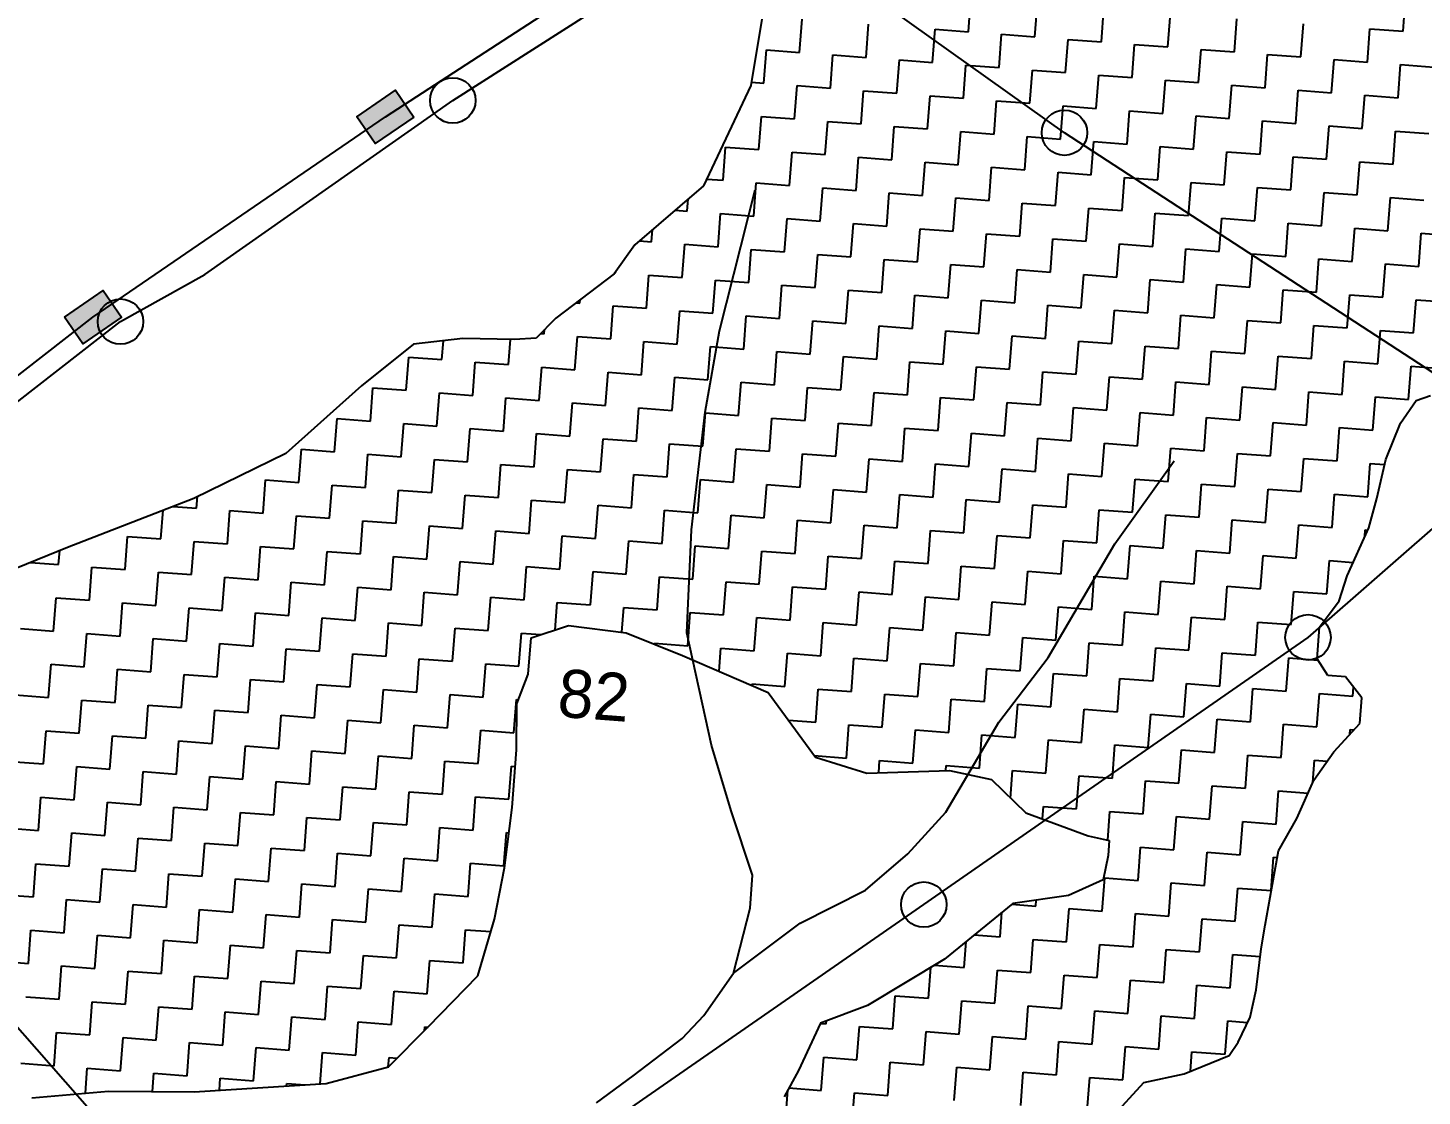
# Model space of a CAD drawing. Header units: metres. Extents: x 277693 to 280943, y 2038920 to 2043234.
# Drawn here: x 279542.1 to 279958.4, y 2039720.2 to 2040039.3 of the extents above; entities that cross this region are included whole.
import ezdxf
from ezdxf.enums import TextEntityAlignment as Align

# ---------------------------------------------------------------- set-up
doc = ezdxf.new("R2010")
doc.units = ezdxf.units.M
doc.header["$MEASUREMENT"] = 0
for name, color, linetype in [('LINE_WATER', 4, 'Continuous'), ('POLY_HATCH', 12, 'Continuous'), ('POLY_PARCEL', 6, 'Continuous'), ('TEXT_PARCEL', 7, 'Continuous'), ('V_BOUND_LINE', 7, 'Continuous')]:
    doc.layers.add(name, color=color, linetype=linetype)
doc.styles.add('TEXT_MAP', font='KRDEV050.TTF', dxfattribs={"height": 2.5})

# ---------------------------------------------------------------- blocks, each defined once
blk = doc.blocks.new('344')
for points in [[(279651.91, 2040020.65), (279640.32, 2040012.71), (279645.81, 2040004.7), (279657.4, 2040012.63)], [(279558.49, 2039944.91), (279570.08, 2039952.85), (279564.59, 2039960.86), (279553, 2039952.93)]]:
    blk.add_hatch(color=256).paths.add_polyline_path(points)
for points in [[(279657.4, 2040012.63), (279645.81, 2040004.7), (279640.32, 2040012.71), (279651.91, 2040020.65)], [(279553, 2039952.93), (279564.59, 2039960.86), (279570.08, 2039952.85), (279558.49, 2039944.91)]]:
    blk.add_lwpolyline(points, close=True)
for centre in [(279668.99, 2040017.6), (279851.64, 2040007.96), (279569.74, 2039951.55), (279924.38, 2039857.25), (279809.63, 2039777.43)]:
    blk.add_circle(centre, 6.78)
at = {"layer": 'LINE_WATER'}
for p, q in [((279748.68, 2039948.81), (279759.26, 2039990.87)), ((279744.37, 2039924.51), (279748.68, 2039948.81)), ((279740.23, 2039889.36), (279744.37, 2039924.51)), ((279866.65, 2039885.15), (279884.43, 2039910)), ((279738.88, 2039858.63), (279740.23, 2039889.36)), ((279846.82, 2039851.19), (279866.65, 2039885.15)), ((279746.2, 2039825.07), (279738.88, 2039858.63)), ((279832.02, 2039831.93), (279846.82, 2039851.19)), ((279816.18, 2039805.06), (279832.02, 2039831.93)), ((279752.1, 2039805.41), (279746.2, 2039825.07)), ((279758.53, 2039786.21), (279752.1, 2039805.41)), ((279804.88, 2039792.61), (279816.18, 2039805.06)), ((279792.23, 2039781.75), (279804.88, 2039792.61)), ((279757.78, 2039776.41), (279758.53, 2039786.21)), ((279772.75, 2039771.9), (279792.23, 2039781.75)), ((279752.79, 2039756.98), (279757.78, 2039776.41)), ((279752.79, 2039756.98), (279772.75, 2039771.9)), ((279743.95, 2039744.35), (279752.79, 2039756.98)), ((279737.51, 2039737.45), (279743.95, 2039744.35)), ((279722.86, 2039726.25), (279737.51, 2039737.45)), ((279711.9, 2039718.21), (279722.86, 2039726.25))]:
    blk.add_line(p, q, dxfattribs=at)
at = {"layer": 'POLY_HATCH', "linetype": 'Continuous'}
for p, q in [((279822.96, 2040038.12), (279823.71, 2040048.05)), ((279842.81, 2040036.61), (279843.56, 2040046.54)), ((279952.77, 2040038.26), (279953.52, 2040048.19)), ((279772.56, 2040031.96), (279773.32, 2040041.88)), ((279862.67, 2040035.11), (279863.42, 2040045.03)), ((279882.52, 2040033.6), (279883.27, 2040043.53)), ((279902.38, 2040032.09), (279903.13, 2040042.02)), ((279792.42, 2040030.45), (279793.17, 2040040.38)), ((279812.27, 2040028.94), (279813.03, 2040038.87)), ((279813.03, 2040038.87), (279822.96, 2040038.12)), ((279832.13, 2040027.44), (279832.88, 2040037.37)), ((279832.88, 2040037.37), (279842.81, 2040036.61)), ((279922.23, 2040030.59), (279922.99, 2040040.52)), ((279942.09, 2040029.08), (279942.84, 2040039.01)), ((279942.84, 2040039.01), (279952.77, 2040038.26)), ((279851.99, 2040025.93), (279852.74, 2040035.86)), ((279852.74, 2040035.86), (279862.67, 2040035.11)), ((279871.84, 2040024.43), (279872.59, 2040034.35)), ((279872.59, 2040034.35), (279882.52, 2040033.6)), ((279761.88, 2040022.78), (279762.64, 2040032.71)), ((279762.64, 2040032.71), (279772.56, 2040031.96)), ((279781.74, 2040021.27), (279782.49, 2040031.2)), ((279782.49, 2040031.2), (279792.42, 2040030.45)), ((279801.59, 2040019.77), (279802.35, 2040029.7)), ((279802.35, 2040029.7), (279812.27, 2040028.94)), ((279891.7, 2040022.92), (279892.45, 2040032.85)), ((279892.45, 2040032.85), (279902.38, 2040032.09)), ((279911.55, 2040021.41), (279912.31, 2040031.34)), ((279912.31, 2040031.34), (279922.23, 2040030.59)), ((279931.41, 2040019.91), (279932.16, 2040029.84)), ((279932.16, 2040029.84), (279942.09, 2040029.08)), ((279821.45, 2040018.26), (279822.2, 2040028.19)), ((279822.2, 2040028.19), (279832.13, 2040027.44)), ((279841.3, 2040016.76), (279842.06, 2040026.68)), ((279842.06, 2040026.68), (279851.99, 2040025.93)), ((279861.16, 2040015.25), (279861.91, 2040025.18)), ((279861.91, 2040025.18), (279871.84, 2040024.43)), ((279951.26, 2040018.4), (279952.02, 2040028.33)), ((279952.02, 2040028.33), (279961.94, 2040027.58)), ((279758.15, 2040023.06), (279761.88, 2040022.78)), ((279771.06, 2040012.1), (279771.81, 2040022.03)), ((279771.81, 2040022.03), (279781.74, 2040021.27)), ((279790.91, 2040010.59), (279791.67, 2040020.52)), ((279791.67, 2040020.52), (279801.59, 2040019.77)), ((279881.02, 2040013.75), (279881.77, 2040023.67)), ((279881.77, 2040023.67), (279891.7, 2040022.92)), ((279900.87, 2040012.24), (279901.62, 2040022.17)), ((279901.62, 2040022.17), (279911.55, 2040021.41)), ((279920.73, 2040010.73), (279921.48, 2040020.66)), ((279921.48, 2040020.66), (279931.41, 2040019.91)), ((279810.77, 2040009.09), (279811.52, 2040019.02)), ((279811.52, 2040019.02), (279821.45, 2040018.26)), ((279830.62, 2040007.58), (279831.38, 2040017.51)), ((279831.38, 2040017.51), (279841.3, 2040016.76)), ((279940.58, 2040009.23), (279941.34, 2040019.16)), ((279941.34, 2040019.16), (279951.26, 2040018.4)), ((279760.38, 2040002.92), (279761.13, 2040012.85)), ((279761.13, 2040012.85), (279771.06, 2040012.1)), ((279850.48, 2040006.08), (279851.23, 2040016)), ((279851.23, 2040016), (279861.16, 2040015.25)), ((279870.34, 2040004.57), (279871.09, 2040014.5)), ((279871.09, 2040014.5), (279881.02, 2040013.75)), ((279890.19, 2040003.06), (279890.94, 2040012.99)), ((279890.94, 2040012.99), (279900.87, 2040012.24)), ((279780.23, 2040001.42), (279780.99, 2040011.35)), ((279780.99, 2040011.35), (279790.91, 2040010.59)), ((279800.09, 2039999.91), (279800.84, 2040009.84)), ((279800.84, 2040009.84), (279810.77, 2040009.09)), ((279819.94, 2039998.41), (279820.7, 2040008.34)), ((279820.7, 2040008.34), (279830.62, 2040007.58)), ((279910.05, 2040001.56), (279910.8, 2040011.49)), ((279910.8, 2040011.49), (279920.73, 2040010.73)), ((279929.9, 2040000.05), (279930.65, 2040009.98)), ((279930.65, 2040009.98), (279940.58, 2040009.23)), ((279949.76, 2039998.55), (279950.51, 2040008.47)), ((279950.51, 2040008.47), (279960.44, 2040007.72)), ((279839.8, 2039996.9), (279840.55, 2040006.83)), ((279840.55, 2040006.83), (279850.48, 2040006.08)), ((279859.65, 2039995.4), (279860.41, 2040005.32)), ((279860.41, 2040005.32), (279870.34, 2040004.57)), ((279879.51, 2039993.89), (279880.26, 2040003.82)), ((279880.26, 2040003.82), (279890.19, 2040003.06)), ((279749.7, 2039993.75), (279750.45, 2040003.68)), ((279750.45, 2040003.68), (279760.38, 2040002.92)), ((279769.55, 2039992.24), (279770.3, 2040002.17)), ((279770.3, 2040002.17), (279780.23, 2040001.42)), ((279789.41, 2039990.74), (279790.16, 2040000.67)), ((279790.16, 2040000.67), (279800.09, 2039999.91)), ((279899.37, 2039992.38), (279900.12, 2040002.31)), ((279900.12, 2040002.31), (279910.05, 2040001.56)), ((279919.22, 2039990.88), (279919.97, 2040000.81)), ((279919.97, 2040000.81), (279929.9, 2040000.05)), ((279809.26, 2039989.23), (279810.02, 2039999.16)), ((279810.02, 2039999.16), (279819.94, 2039998.41)), ((279829.12, 2039987.73), (279829.87, 2039997.65)), ((279829.87, 2039997.65), (279839.8, 2039996.9)), ((279848.97, 2039986.22), (279849.73, 2039996.15)), ((279849.73, 2039996.15), (279859.65, 2039995.4)), ((279939.08, 2039989.37), (279939.83, 2039999.3)), ((279939.83, 2039999.3), (279949.76, 2039998.55)), ((279744.8, 2039994.12), (279749.7, 2039993.75)), ((279758.87, 2039983.07), (279759.62, 2039993)), ((279759.62, 2039993), (279769.55, 2039992.24)), ((279778.73, 2039981.56), (279779.48, 2039991.49)), ((279779.48, 2039991.49), (279789.41, 2039990.74)), ((279868.83, 2039984.71), (279869.58, 2039994.64)), ((279869.58, 2039994.64), (279879.51, 2039993.89)), ((279888.69, 2039983.21), (279889.44, 2039993.14)), ((279889.44, 2039993.14), (279899.37, 2039992.38)), ((279908.54, 2039981.7), (279909.29, 2039991.63)), ((279909.29, 2039991.63), (279919.22, 2039990.88)), ((279739.02, 2039984.58), (279739.29, 2039988.19)), ((279798.58, 2039980.06), (279799.34, 2039989.99)), ((279799.34, 2039989.99), (279809.26, 2039989.23)), ((279818.44, 2039978.55), (279819.19, 2039988.48)), ((279819.19, 2039988.48), (279829.12, 2039987.73)), ((279928.4, 2039980.2), (279929.15, 2039990.13)), ((279929.15, 2039990.13), (279939.08, 2039989.37)), ((279948.25, 2039978.69), (279949, 2039988.62)), ((279949, 2039988.62), (279958.93, 2039987.87)), ((279735.4, 2039984.85), (279739.02, 2039984.58)), ((279748.19, 2039973.89), (279748.94, 2039983.82)), ((279748.94, 2039983.82), (279758.87, 2039983.07)), ((279838.29, 2039977.05), (279839.05, 2039986.97)), ((279839.05, 2039986.97), (279848.97, 2039986.22)), ((279858.15, 2039975.54), (279858.9, 2039985.47)), ((279858.9, 2039985.47), (279868.83, 2039984.71)), ((279878, 2039974.03), (279878.76, 2039983.96)), ((279878.76, 2039983.96), (279888.69, 2039983.21)), ((279728.33, 2039975.4), (279728.61, 2039979.02)), ((279768.05, 2039972.39), (279768.8, 2039982.32)), ((279768.8, 2039982.32), (279778.73, 2039981.56)), ((279787.9, 2039970.88), (279788.65, 2039980.81)), ((279788.65, 2039980.81), (279798.58, 2039980.06)), ((279807.76, 2039969.38), (279808.51, 2039979.3)), ((279808.51, 2039979.3), (279818.44, 2039978.55)), ((279897.86, 2039972.53), (279898.61, 2039982.46)), ((279898.61, 2039982.46), (279908.54, 2039981.7)), ((279917.72, 2039971.02), (279918.47, 2039980.95)), ((279918.47, 2039980.95), (279928.4, 2039980.2)), ((279937.57, 2039969.52), (279938.32, 2039979.44)), ((279938.32, 2039979.44), (279948.25, 2039978.69)), ((279724.71, 2039975.67), (279728.33, 2039975.4)), ((279737.51, 2039964.72), (279738.26, 2039974.65)), ((279738.26, 2039974.65), (279748.19, 2039973.89)), ((279827.61, 2039967.87), (279828.37, 2039977.8)), ((279828.37, 2039977.8), (279838.29, 2039977.05)), ((279847.47, 2039966.37), (279848.22, 2039976.29)), ((279848.22, 2039976.29), (279858.15, 2039975.54)), ((279867.32, 2039964.86), (279868.08, 2039974.79)), ((279868.08, 2039974.79), (279878, 2039974.03)), ((279957.43, 2039968.01), (279958.18, 2039977.94)), ((279958.18, 2039977.94), (279968.11, 2039977.19)), ((279757.37, 2039963.21), (279758.12, 2039973.14)), ((279758.12, 2039973.14), (279768.05, 2039972.39)), ((279777.22, 2039961.71), (279777.97, 2039971.64)), ((279777.97, 2039971.64), (279787.9, 2039970.88)), ((279887.18, 2039963.35), (279887.93, 2039973.28)), ((279887.93, 2039973.28), (279897.86, 2039972.53)), ((279907.03, 2039961.85), (279907.79, 2039971.78)), ((279907.79, 2039971.78), (279917.72, 2039971.02)), ((279717.65, 2039966.23), (279717.67, 2039966.49)), ((279797.08, 2039960.2), (279797.83, 2039970.13)), ((279797.83, 2039970.13), (279807.76, 2039969.38)), ((279816.93, 2039958.7), (279817.68, 2039968.62)), ((279817.68, 2039968.62), (279827.61, 2039967.87)), ((279836.79, 2039957.19), (279837.54, 2039967.12)), ((279837.54, 2039967.12), (279847.47, 2039966.37)), ((279926.89, 2039960.34), (279927.64, 2039970.27)), ((279927.64, 2039970.27), (279937.57, 2039969.52)), ((279946.75, 2039958.84), (279947.5, 2039968.76)), ((279947.5, 2039968.76), (279957.43, 2039968.01)), ((279717.49, 2039966.24), (279717.65, 2039966.23)), ((279726.83, 2039955.54), (279727.58, 2039965.47)), ((279727.58, 2039965.47), (279737.51, 2039964.72)), ((279746.68, 2039954.04), (279747.44, 2039963.97)), ((279747.44, 2039963.97), (279757.37, 2039963.21)), ((279766.54, 2039952.53), (279767.29, 2039962.46)), ((279767.29, 2039962.46), (279777.22, 2039961.71)), ((279856.64, 2039955.68), (279857.4, 2039965.61)), ((279857.4, 2039965.61), (279867.32, 2039964.86)), ((279876.5, 2039954.18), (279877.25, 2039964.11)), ((279877.25, 2039964.11), (279887.18, 2039963.35)), ((279896.35, 2039952.67), (279897.11, 2039962.6)), ((279897.11, 2039962.6), (279907.03, 2039961.85)), ((279706.97, 2039957.05), (279707.05, 2039958.11)), ((279786.4, 2039951.03), (279787.15, 2039960.95)), ((279787.15, 2039960.95), (279797.08, 2039960.2)), ((279806.25, 2039949.52), (279807, 2039959.45)), ((279807, 2039959.45), (279816.93, 2039958.7)), ((279826.11, 2039948.02), (279826.86, 2039957.94)), ((279826.86, 2039957.94), (279836.79, 2039957.19)), ((279916.21, 2039951.17), (279916.96, 2039961.09)), ((279916.96, 2039961.09), (279926.89, 2039960.34)), ((279936.07, 2039949.66), (279936.82, 2039959.59)), ((279936.82, 2039959.59), (279946.75, 2039958.84)), ((279955.92, 2039948.16), (279956.67, 2039958.08)), ((279956.67, 2039958.08), (279966.6, 2039957.33)), ((279705.78, 2039957.14), (279706.97, 2039957.05)), ((279716.15, 2039946.37), (279716.9, 2039956.3)), ((279716.9, 2039956.3), (279726.83, 2039955.54)), ((279736, 2039944.86), (279736.76, 2039954.79)), ((279736.76, 2039954.79), (279746.68, 2039954.04)), ((279845.96, 2039946.51), (279846.72, 2039956.44)), ((279846.72, 2039956.44), (279856.64, 2039955.68)), ((279865.82, 2039945), (279866.57, 2039954.93)), ((279866.57, 2039954.93), (279876.5, 2039954.18)), ((279755.86, 2039943.36), (279756.61, 2039953.29)), ((279756.61, 2039953.29), (279766.54, 2039952.53)), ((279775.71, 2039941.85), (279776.47, 2039951.78)), ((279776.47, 2039951.78), (279786.4, 2039951.03)), ((279795.57, 2039940.35), (279796.32, 2039950.27)), ((279796.32, 2039950.27), (279806.25, 2039949.52)), ((279885.67, 2039943.5), (279886.43, 2039953.43)), ((279886.43, 2039953.43), (279896.35, 2039952.67)), ((279905.53, 2039941.99), (279906.28, 2039951.92)), ((279906.28, 2039951.92), (279916.21, 2039951.17)), ((279925.38, 2039940.49), (279926.14, 2039950.41)), ((279926.14, 2039950.41), (279936.07, 2039949.66)), ((279665.76, 2039940.21), (279666.18, 2039945.85)), ((279685.61, 2039938.7), (279686.18, 2039946.24)), ((279695.18, 2039947.96), (279696.29, 2039947.88)), ((279696.29, 2039947.88), (279696.39, 2039949.18)), ((279705.47, 2039937.19), (279706.22, 2039947.12)), ((279706.22, 2039947.12), (279716.15, 2039946.37)), ((279725.32, 2039935.69), (279726.08, 2039945.62)), ((279726.08, 2039945.62), (279736, 2039944.86)), ((279815.43, 2039938.84), (279816.18, 2039948.77)), ((279816.18, 2039948.77), (279826.11, 2039948.02)), ((279835.28, 2039937.33), (279836.03, 2039947.26)), ((279836.03, 2039947.26), (279845.96, 2039946.51)), ((279855.14, 2039935.83), (279855.89, 2039945.76)), ((279855.89, 2039945.76), (279865.82, 2039945)), ((279945.24, 2039938.98), (279945.99, 2039948.91)), ((279945.99, 2039948.91), (279955.92, 2039948.16)), ((279745.18, 2039934.18), (279745.93, 2039944.11)), ((279745.93, 2039944.11), (279755.86, 2039943.36)), ((279765.03, 2039932.68), (279765.79, 2039942.61)), ((279765.79, 2039942.61), (279775.71, 2039941.85)), ((279874.99, 2039934.32), (279875.75, 2039944.25)), ((279875.75, 2039944.25), (279885.67, 2039943.5)), ((279894.85, 2039932.82), (279895.6, 2039942.74)), ((279895.6, 2039942.74), (279905.53, 2039941.99)), ((279655.08, 2039931.03), (279655.83, 2039940.96)), ((279655.83, 2039940.96), (279665.76, 2039940.21)), ((279674.93, 2039929.53), (279675.68, 2039939.45)), ((279675.68, 2039939.45), (279685.61, 2039938.7)), ((279694.79, 2039928.02), (279695.54, 2039937.95)), ((279695.54, 2039937.95), (279705.47, 2039937.19)), ((279784.89, 2039931.17), (279785.64, 2039941.1)), ((279785.64, 2039941.1), (279795.57, 2039940.35)), ((279804.75, 2039929.67), (279805.5, 2039939.59)), ((279805.5, 2039939.59), (279815.43, 2039938.84)), ((279824.6, 2039928.16), (279825.35, 2039938.09)), ((279825.35, 2039938.09), (279835.28, 2039937.33)), ((279914.7, 2039931.31), (279915.46, 2039941.24)), ((279915.46, 2039941.24), (279925.38, 2039940.49)), ((279934.56, 2039929.81), (279935.31, 2039939.73)), ((279935.31, 2039939.73), (279945.24, 2039938.98)), ((279954.41, 2039928.3), (279955.17, 2039938.23)), ((279955.17, 2039938.23), (279965.1, 2039937.47)), ((279714.64, 2039926.51), (279715.4, 2039936.44)), ((279715.4, 2039936.44), (279725.32, 2039935.69)), ((279734.5, 2039925.01), (279735.25, 2039934.94)), ((279735.25, 2039934.94), (279745.18, 2039934.18)), ((279754.35, 2039923.5), (279755.11, 2039933.43)), ((279755.11, 2039933.43), (279765.03, 2039932.68)), ((279844.46, 2039926.65), (279845.21, 2039936.58)), ((279845.21, 2039936.58), (279855.14, 2039935.83)), ((279864.31, 2039925.15), (279865.06, 2039935.08)), ((279865.06, 2039935.08), (279874.99, 2039934.32)), ((279884.17, 2039923.64), (279884.92, 2039933.57)), ((279884.92, 2039933.57), (279894.85, 2039932.82)), ((279644.4, 2039921.86), (279645.15, 2039931.78)), ((279645.15, 2039931.78), (279655.08, 2039931.03)), ((279664.25, 2039920.35), (279665, 2039930.28)), ((279665, 2039930.28), (279674.93, 2039929.53)), ((279684.11, 2039918.85), (279684.86, 2039928.77)), ((279684.86, 2039928.77), (279694.79, 2039928.02)), ((279774.21, 2039922), (279774.96, 2039931.92)), ((279774.96, 2039931.92), (279784.89, 2039931.17)), ((279794.06, 2039920.49), (279794.82, 2039930.42)), ((279794.82, 2039930.42), (279804.75, 2039929.67)), ((279813.92, 2039918.99), (279814.67, 2039928.91)), ((279814.67, 2039928.91), (279824.6, 2039928.16)), ((279904.02, 2039922.14), (279904.78, 2039932.06)), ((279904.78, 2039932.06), (279914.7, 2039931.31)), ((279923.88, 2039920.63), (279924.63, 2039930.56)), ((279924.63, 2039930.56), (279934.56, 2039929.81)), ((279943.73, 2039919.12), (279944.49, 2039929.05)), ((279944.49, 2039929.05), (279954.41, 2039928.3)), ((279703.96, 2039917.34), (279704.71, 2039927.27)), ((279704.71, 2039927.27), (279714.64, 2039926.51)), ((279723.82, 2039915.83), (279724.57, 2039925.76)), ((279724.57, 2039925.76), (279734.5, 2039925.01)), ((279833.78, 2039917.48), (279834.53, 2039927.41)), ((279834.53, 2039927.41), (279844.46, 2039926.65)), ((279853.63, 2039915.97), (279854.38, 2039925.9)), ((279854.38, 2039925.9), (279864.31, 2039925.15)), ((279633.71, 2039912.68), (279634.47, 2039922.61)), ((279634.47, 2039922.61), (279644.4, 2039921.86)), ((279653.57, 2039911.18), (279654.32, 2039921.1)), ((279654.32, 2039921.1), (279664.25, 2039920.35)), ((279743.67, 2039914.33), (279744.43, 2039924.26)), ((279744.43, 2039924.26), (279754.35, 2039923.5)), ((279763.53, 2039912.82), (279764.28, 2039922.75)), ((279764.28, 2039922.75), (279774.21, 2039922)), ((279783.38, 2039911.32), (279784.14, 2039921.24)), ((279784.14, 2039921.24), (279794.06, 2039920.49)), ((279873.49, 2039914.47), (279874.24, 2039924.4)), ((279874.24, 2039924.4), (279884.17, 2039923.64)), ((279893.34, 2039912.96), (279894.1, 2039922.89)), ((279894.1, 2039922.89), (279904.02, 2039922.14)), ((279913.2, 2039911.46), (279913.95, 2039921.38)), ((279913.95, 2039921.38), (279923.88, 2039920.63)), ((279673.43, 2039909.67), (279674.18, 2039919.6)), ((279674.18, 2039919.6), (279684.11, 2039918.85)), ((279693.28, 2039908.16), (279694.03, 2039918.09)), ((279694.03, 2039918.09), (279703.96, 2039917.34)), ((279713.14, 2039906.66), (279713.89, 2039916.59)), ((279713.89, 2039916.59), (279723.82, 2039915.83)), ((279803.24, 2039909.81), (279803.99, 2039919.74)), ((279803.99, 2039919.74), (279813.92, 2039918.99)), ((279823.1, 2039908.3), (279823.85, 2039918.23)), ((279823.85, 2039918.23), (279833.78, 2039917.48)), ((279842.95, 2039906.8), (279843.7, 2039916.73)), ((279843.7, 2039916.73), (279853.63, 2039915.97)), ((279933.05, 2039909.95), (279933.81, 2039919.88)), ((279933.81, 2039919.88), (279943.73, 2039919.12)), ((279623.03, 2039903.51), (279623.79, 2039913.43)), ((279623.79, 2039913.43), (279633.71, 2039912.68)), ((279732.99, 2039905.15), (279733.75, 2039915.08)), ((279733.75, 2039915.08), (279743.67, 2039914.33)), ((279752.85, 2039903.65), (279753.6, 2039913.57)), ((279753.6, 2039913.57), (279763.53, 2039912.82)), ((279862.81, 2039905.29), (279863.56, 2039915.22)), ((279863.56, 2039915.22), (279873.49, 2039914.47)), ((279882.66, 2039903.79), (279883.41, 2039913.71)), ((279883.41, 2039913.71), (279893.34, 2039912.96)), ((279902.52, 2039902.28), (279903.27, 2039912.21)), ((279903.27, 2039912.21), (279913.2, 2039911.46)), ((279642.89, 2039902), (279643.64, 2039911.93)), ((279643.64, 2039911.93), (279653.57, 2039911.18)), ((279662.74, 2039900.5), (279663.5, 2039910.42)), ((279663.5, 2039910.42), (279673.43, 2039909.67)), ((279682.6, 2039898.99), (279683.35, 2039908.92)), ((279683.35, 2039908.92), (279693.28, 2039908.16)), ((279772.7, 2039902.14), (279773.46, 2039912.07)), ((279773.46, 2039912.07), (279783.38, 2039911.32)), ((279792.56, 2039900.64), (279793.31, 2039910.56)), ((279793.31, 2039910.56), (279803.24, 2039909.81)), ((279812.41, 2039899.13), (279813.17, 2039909.06)), ((279813.17, 2039909.06), (279823.1, 2039908.3)), ((279922.37, 2039900.78), (279923.13, 2039910.7)), ((279923.13, 2039910.7), (279933.05, 2039909.95)), ((279942.23, 2039899.27), (279942.98, 2039909.2)), ((279942.98, 2039909.2), (279947.26, 2039908.87)), ((279612.35, 2039894.33), (279613.11, 2039904.26)), ((279613.11, 2039904.26), (279623.03, 2039903.51)), ((279702.46, 2039897.48), (279703.21, 2039907.41)), ((279703.21, 2039907.41), (279713.14, 2039906.66)), ((279722.31, 2039895.98), (279723.06, 2039905.91)), ((279723.06, 2039905.91), (279732.99, 2039905.15)), ((279742.17, 2039894.47), (279742.92, 2039904.4)), ((279742.92, 2039904.4), (279752.85, 2039903.65)), ((279832.27, 2039897.62), (279833.02, 2039907.55)), ((279833.02, 2039907.55), (279842.95, 2039906.8)), ((279852.13, 2039896.12), (279852.88, 2039906.05)), ((279852.88, 2039906.05), (279862.81, 2039905.29)), ((279871.98, 2039894.61), (279872.73, 2039904.54)), ((279872.73, 2039904.54), (279882.66, 2039903.79)), ((279632.21, 2039892.83), (279632.96, 2039902.75)), ((279632.96, 2039902.75), (279642.89, 2039902)), ((279652.06, 2039891.32), (279652.82, 2039901.25)), ((279652.82, 2039901.25), (279662.74, 2039900.5)), ((279671.92, 2039889.81), (279672.67, 2039899.74)), ((279672.67, 2039899.74), (279682.6, 2039898.99)), ((279762.02, 2039892.97), (279762.78, 2039902.89)), ((279762.78, 2039902.89), (279772.7, 2039902.14)), ((279781.88, 2039891.46), (279782.63, 2039901.39)), ((279782.63, 2039901.39), (279792.56, 2039900.64)), ((279801.73, 2039889.95), (279802.49, 2039899.88)), ((279802.49, 2039899.88), (279812.41, 2039899.13)), ((279891.84, 2039893.11), (279892.59, 2039903.03)), ((279892.59, 2039903.03), (279902.52, 2039902.28)), ((279911.69, 2039891.6), (279912.44, 2039901.53)), ((279912.44, 2039901.53), (279922.37, 2039900.78)), ((279931.55, 2039890.09), (279932.3, 2039900.02)), ((279932.3, 2039900.02), (279942.23, 2039899.27)), ((279585.5, 2039896.37), (279592.5, 2039895.84)), ((279592.5, 2039895.84), (279592.76, 2039899.29)), ((279691.78, 2039888.31), (279692.53, 2039898.24)), ((279692.53, 2039898.24), (279702.46, 2039897.48)), ((279711.63, 2039886.8), (279712.38, 2039896.73)), ((279712.38, 2039896.73), (279722.31, 2039895.98)), ((279821.59, 2039888.45), (279822.34, 2039898.38)), ((279822.34, 2039898.38), (279832.27, 2039897.62)), ((279841.44, 2039886.94), (279842.2, 2039896.87)), ((279842.2, 2039896.87), (279852.13, 2039896.12)), ((279581.82, 2039886.66), (279582.46, 2039895.19)), ((279601.67, 2039885.16), (279602.43, 2039895.09)), ((279602.43, 2039895.09), (279612.35, 2039894.33)), ((279621.53, 2039883.65), (279622.28, 2039893.58)), ((279622.28, 2039893.58), (279632.21, 2039892.83)), ((279641.38, 2039882.15), (279642.14, 2039892.07)), ((279642.14, 2039892.07), (279652.06, 2039891.32)), ((279731.49, 2039885.3), (279732.24, 2039895.23)), ((279732.24, 2039895.23), (279742.17, 2039894.47)), ((279751.34, 2039883.79), (279752.09, 2039893.72)), ((279752.09, 2039893.72), (279762.02, 2039892.97)), ((279771.2, 2039882.29), (279771.95, 2039892.21)), ((279771.95, 2039892.21), (279781.88, 2039891.46)), ((279861.3, 2039885.44), (279862.05, 2039895.36)), ((279862.05, 2039895.36), (279871.98, 2039894.61)), ((279881.16, 2039883.93), (279881.91, 2039893.86)), ((279881.91, 2039893.86), (279891.84, 2039893.11)), ((279901.01, 2039882.43), (279901.76, 2039892.35)), ((279901.76, 2039892.35), (279911.69, 2039891.6)), ((279571.14, 2039877.49), (279571.89, 2039887.42)), ((279571.89, 2039887.42), (279581.82, 2039886.66)), ((279661.24, 2039880.64), (279661.99, 2039890.57)), ((279661.99, 2039890.57), (279671.92, 2039889.81)), ((279681.09, 2039879.13), (279681.85, 2039889.06)), ((279681.85, 2039889.06), (279691.78, 2039888.31)), ((279700.95, 2039877.63), (279701.7, 2039887.56)), ((279701.7, 2039887.56), (279711.63, 2039886.8)), ((279791.05, 2039880.78), (279791.81, 2039890.71)), ((279791.81, 2039890.71), (279801.73, 2039889.95)), ((279810.91, 2039879.27), (279811.66, 2039889.2)), ((279811.66, 2039889.2), (279821.59, 2039888.45)), ((279830.76, 2039877.77), (279831.52, 2039887.7)), ((279831.52, 2039887.7), (279841.44, 2039886.94)), ((279920.87, 2039880.92), (279921.62, 2039890.85)), ((279921.62, 2039890.85), (279931.55, 2039890.09)), ((279941.33, 2039887.39), (279941.48, 2039889.34)), ((279941.48, 2039889.34), (279942.18, 2039889.29)), ((279551.28, 2039878.99), (279551.6, 2039883.18)), ((279590.99, 2039875.98), (279591.74, 2039885.91)), ((279591.74, 2039885.91), (279601.67, 2039885.16)), ((279610.85, 2039874.48), (279611.6, 2039884.4)), ((279611.6, 2039884.4), (279621.53, 2039883.65)), ((279720.81, 2039876.12), (279721.56, 2039886.05)), ((279721.56, 2039886.05), (279731.49, 2039885.3)), ((279740.66, 2039874.62), (279741.41, 2039884.54)), ((279741.41, 2039884.54), (279751.34, 2039883.79)), ((279760.52, 2039873.11), (279761.27, 2039883.04)), ((279761.27, 2039883.04), (279771.2, 2039882.29)), ((279850.62, 2039876.26), (279851.37, 2039886.19)), ((279851.37, 2039886.19), (279861.3, 2039885.44)), ((279870.48, 2039874.76), (279871.23, 2039884.68)), ((279871.23, 2039884.68), (279881.16, 2039883.93)), ((279890.33, 2039873.25), (279891.08, 2039883.18)), ((279891.08, 2039883.18), (279901.01, 2039882.43)), ((279542.91, 2039879.63), (279551.28, 2039878.99)), ((279630.7, 2039872.97), (279631.46, 2039882.9)), ((279631.46, 2039882.9), (279641.38, 2039882.15)), ((279650.56, 2039871.47), (279651.31, 2039881.39)), ((279651.31, 2039881.39), (279661.24, 2039880.64)), ((279670.41, 2039869.96), (279671.17, 2039879.89)), ((279671.17, 2039879.89), (279681.09, 2039879.13)), ((279780.37, 2039871.6), (279781.13, 2039881.53)), ((279781.13, 2039881.53), (279791.05, 2039880.78)), ((279800.23, 2039870.1), (279800.98, 2039880.03)), ((279800.98, 2039880.03), (279810.91, 2039879.27)), ((279910.19, 2039871.74), (279910.94, 2039881.67)), ((279910.94, 2039881.67), (279920.87, 2039880.92)), ((279930.04, 2039870.24), (279930.79, 2039880.17)), ((279930.79, 2039880.17), (279937.85, 2039879.63)), ((279560.46, 2039868.31), (279561.21, 2039878.24)), ((279561.21, 2039878.24), (279571.14, 2039877.49)), ((279580.31, 2039866.81), (279581.06, 2039876.74)), ((279581.06, 2039876.74), (279590.99, 2039875.98)), ((279600.17, 2039865.3), (279600.92, 2039875.23)), ((279600.92, 2039875.23), (279610.85, 2039874.48)), ((279690.27, 2039868.45), (279691.02, 2039878.38)), ((279691.02, 2039878.38), (279700.95, 2039877.63)), ((279710.12, 2039866.95), (279710.88, 2039876.88)), ((279710.88, 2039876.88), (279720.81, 2039876.12)), ((279729.98, 2039865.44), (279730.73, 2039875.37)), ((279730.73, 2039875.37), (279740.66, 2039874.62)), ((279820.08, 2039868.59), (279820.84, 2039878.52)), ((279820.84, 2039878.52), (279830.76, 2039877.77)), ((279839.94, 2039867.09), (279840.69, 2039877.02)), ((279840.69, 2039877.02), (279850.62, 2039876.26)), ((279859.79, 2039865.58), (279860.55, 2039875.51)), ((279860.55, 2039875.51), (279870.48, 2039874.76)), ((279620.02, 2039863.8), (279620.77, 2039873.72)), ((279620.77, 2039873.72), (279630.7, 2039872.97)), ((279639.88, 2039862.29), (279640.63, 2039872.22)), ((279640.63, 2039872.22), (279650.56, 2039871.47)), ((279659.73, 2039860.78), (279660.49, 2039870.71)), ((279660.49, 2039870.71), (279670.41, 2039869.96)), ((279749.84, 2039863.94), (279750.59, 2039873.86)), ((279750.59, 2039873.86), (279760.52, 2039873.11)), ((279769.69, 2039862.43), (279770.44, 2039872.36)), ((279770.44, 2039872.36), (279780.37, 2039871.6)), ((279789.55, 2039860.92), (279790.3, 2039870.85)), ((279790.3, 2039870.85), (279800.23, 2039870.1)), ((279879.65, 2039864.08), (279880.4, 2039874)), ((279880.4, 2039874), (279890.33, 2039873.25)), ((279899.51, 2039862.57), (279900.26, 2039872.5)), ((279900.26, 2039872.5), (279910.19, 2039871.74)), ((279919.36, 2039861.06), (279920.11, 2039870.99)), ((279920.11, 2039870.99), (279930.04, 2039870.24)), ((279549.77, 2039859.14), (279550.53, 2039869.07)), ((279550.53, 2039869.07), (279560.46, 2039868.31)), ((279569.63, 2039857.63), (279570.38, 2039867.56)), ((279570.38, 2039867.56), (279580.31, 2039866.81)), ((279679.59, 2039859.28), (279680.34, 2039869.21)), ((279680.34, 2039869.21), (279690.27, 2039868.45)), ((279699.57, 2039859.49), (279700.2, 2039867.7)), ((279700.2, 2039867.7), (279710.12, 2039866.95)), ((279809.4, 2039859.42), (279810.16, 2039869.35)), ((279810.16, 2039869.35), (279820.08, 2039868.59)), ((279829.26, 2039857.91), (279830.01, 2039867.84)), ((279830.01, 2039867.84), (279839.94, 2039867.09)), ((279849.11, 2039856.41), (279849.87, 2039866.33)), ((279849.87, 2039866.33), (279859.79, 2039865.58)), ((279589.49, 2039856.13), (279590.24, 2039866.05)), ((279590.24, 2039866.05), (279600.17, 2039865.3)), ((279609.34, 2039854.62), (279610.09, 2039864.55)), ((279610.09, 2039864.55), (279620.02, 2039863.8)), ((279629.2, 2039853.12), (279629.95, 2039863.04)), ((279629.95, 2039863.04), (279639.88, 2039862.29)), ((279719.49, 2039858.76), (279720.05, 2039866.19)), ((279720.05, 2039866.19), (279729.98, 2039865.44)), ((279739.16, 2039854.76), (279739.91, 2039864.69)), ((279739.91, 2039864.69), (279749.84, 2039863.94)), ((279759.01, 2039853.26), (279759.76, 2039863.18)), ((279759.76, 2039863.18), (279769.69, 2039862.43)), ((279868.97, 2039854.9), (279869.72, 2039864.83)), ((279869.72, 2039864.83), (279879.65, 2039864.08)), ((279888.82, 2039853.4), (279889.58, 2039863.32)), ((279889.58, 2039863.32), (279899.51, 2039862.57)), ((279539.85, 2039859.89), (279549.77, 2039859.14)), ((279558.95, 2039848.46), (279559.7, 2039858.39)), ((279559.7, 2039858.39), (279569.63, 2039857.63)), ((279649.05, 2039851.61), (279649.81, 2039861.54)), ((279649.81, 2039861.54), (279659.73, 2039860.78)), ((279668.91, 2039850.1), (279669.66, 2039860.03)), ((279669.66, 2039860.03), (279679.59, 2039859.28)), ((279688.76, 2039848.6), (279689.52, 2039858.53)), ((279689.52, 2039858.53), (279695.32, 2039858.09)), ((279778.87, 2039851.75), (279779.62, 2039861.68)), ((279779.62, 2039861.68), (279789.55, 2039860.92)), ((279798.72, 2039850.24), (279799.47, 2039860.17)), ((279799.47, 2039860.17), (279809.4, 2039859.42)), ((279818.58, 2039848.74), (279819.33, 2039858.67)), ((279819.33, 2039858.67), (279829.26, 2039857.91)), ((279908.68, 2039851.89), (279909.43, 2039861.82)), ((279909.43, 2039861.82), (279919.36, 2039861.06)), ((279578.81, 2039846.95), (279579.56, 2039856.88)), ((279579.56, 2039856.88), (279589.49, 2039856.13)), ((279598.66, 2039845.45), (279599.41, 2039855.37)), ((279599.41, 2039855.37), (279609.34, 2039854.62)), ((279618.52, 2039843.94), (279619.27, 2039853.87)), ((279619.27, 2039853.87), (279629.2, 2039853.12)), ((279729.2, 2039855.21), (279729.23, 2039855.51)), ((279729.23, 2039855.51), (279739.16, 2039854.76)), ((279748.56, 2039847.11), (279749.08, 2039854.01)), ((279749.08, 2039854.01), (279759.01, 2039853.26)), ((279838.43, 2039847.23), (279839.19, 2039857.16)), ((279839.19, 2039857.16), (279849.11, 2039856.41)), ((279858.29, 2039845.73), (279859.04, 2039855.65)), ((279859.04, 2039855.65), (279868.97, 2039854.9)), ((279878.14, 2039844.22), (279878.9, 2039854.15)), ((279878.9, 2039854.15), (279888.82, 2039853.4)), ((279638.37, 2039842.43), (279639.12, 2039852.36)), ((279639.12, 2039852.36), (279649.05, 2039851.61)), ((279658.23, 2039840.93), (279658.98, 2039850.86)), ((279658.98, 2039850.86), (279668.91, 2039850.1)), ((279768.19, 2039842.57), (279768.94, 2039852.5)), ((279768.94, 2039852.5), (279778.87, 2039851.75)), ((279788.04, 2039841.07), (279788.79, 2039851)), ((279788.79, 2039851), (279798.72, 2039850.24)), ((279898, 2039842.71), (279898.75, 2039852.64)), ((279898.75, 2039852.64), (279908.68, 2039851.89)), ((279917.86, 2039841.21), (279918.61, 2039851.14)), ((279918.61, 2039851.14), (279927.31, 2039850.48)), ((279548.27, 2039839.28), (279549.02, 2039849.21)), ((279549.02, 2039849.21), (279558.95, 2039848.46)), ((279568.12, 2039837.78), (279568.88, 2039847.71)), ((279568.88, 2039847.71), (279578.81, 2039846.95)), ((279587.98, 2039836.27), (279588.73, 2039846.2)), ((279588.73, 2039846.2), (279598.66, 2039845.45)), ((279678.08, 2039839.42), (279678.84, 2039849.35)), ((279678.84, 2039849.35), (279688.76, 2039848.6)), ((279807.9, 2039839.56), (279808.65, 2039849.49)), ((279808.65, 2039849.49), (279818.58, 2039848.74)), ((279827.75, 2039838.06), (279828.51, 2039847.98)), ((279828.51, 2039847.98), (279838.43, 2039847.23)), ((279847.61, 2039836.55), (279848.36, 2039846.48)), ((279848.36, 2039846.48), (279858.29, 2039845.73)), ((279607.84, 2039834.77), (279608.59, 2039844.69)), ((279608.59, 2039844.69), (279618.52, 2039843.94)), ((279627.69, 2039833.26), (279628.44, 2039843.19)), ((279628.44, 2039843.19), (279638.37, 2039842.43)), ((279647.55, 2039831.75), (279648.3, 2039841.68)), ((279648.3, 2039841.68), (279658.23, 2039840.93)), ((279758.23, 2039842.94), (279758.26, 2039843.33)), ((279758.26, 2039843.33), (279768.19, 2039842.57)), ((279777.36, 2039831.89), (279778.11, 2039841.82)), ((279778.11, 2039841.82), (279788.04, 2039841.07)), ((279867.46, 2039835.05), (279868.22, 2039844.97)), ((279868.22, 2039844.97), (279878.14, 2039844.22)), ((279887.32, 2039833.54), (279888.07, 2039843.47)), ((279888.07, 2039843.47), (279898, 2039842.71)), ((279907.17, 2039832.03), (279907.93, 2039841.96)), ((279907.93, 2039841.96), (279917.86, 2039841.21)), ((279937.71, 2039839.7), (279937.92, 2039842.41)), ((279538.34, 2039840.04), (279548.27, 2039839.28)), ((279557.44, 2039828.6), (279558.2, 2039838.53)), ((279558.2, 2039838.53), (279568.12, 2039837.78)), ((279667.4, 2039830.25), (279668.16, 2039840.18)), ((279668.16, 2039840.18), (279678.08, 2039839.42)), ((279687.26, 2039828.74), (279688.01, 2039838.67)), ((279688.01, 2039838.67), (279688.61, 2039838.62)), ((279797.22, 2039830.39), (279797.97, 2039840.32)), ((279797.97, 2039840.32), (279807.9, 2039839.56)), ((279817.07, 2039828.88), (279817.82, 2039838.81)), ((279817.82, 2039838.81), (279827.75, 2039838.06)), ((279836.93, 2039827.38), (279837.68, 2039837.3)), ((279837.68, 2039837.3), (279847.61, 2039836.55)), ((279927.03, 2039830.53), (279927.78, 2039840.46)), ((279927.78, 2039840.46), (279937.71, 2039839.7)), ((279577.3, 2039827.1), (279578.05, 2039837.02)), ((279578.05, 2039837.02), (279587.98, 2039836.27)), ((279597.15, 2039825.59), (279597.91, 2039835.52)), ((279597.91, 2039835.52), (279607.84, 2039834.77)), ((279617.01, 2039824.09), (279617.76, 2039834.01)), ((279617.76, 2039834.01), (279627.69, 2039833.26)), ((279856.78, 2039825.87), (279857.54, 2039835.8)), ((279857.54, 2039835.8), (279867.46, 2039835.05)), ((279876.64, 2039824.36), (279877.39, 2039834.29)), ((279877.39, 2039834.29), (279887.32, 2039833.54)), ((279546.76, 2039819.43), (279547.52, 2039829.36)), ((279547.52, 2039829.36), (279557.44, 2039828.6)), ((279636.87, 2039822.58), (279637.62, 2039832.51)), ((279637.62, 2039832.51), (279647.55, 2039831.75)), ((279656.72, 2039821.07), (279657.47, 2039831)), ((279657.47, 2039831), (279667.4, 2039830.25)), ((279676.58, 2039819.57), (279677.33, 2039829.5)), ((279677.33, 2039829.5), (279687.26, 2039828.74)), ((279769.23, 2039832.51), (279777.36, 2039831.89)), ((279786.54, 2039821.21), (279787.29, 2039831.14)), ((279787.29, 2039831.14), (279797.22, 2039830.39)), ((279806.39, 2039819.71), (279807.14, 2039829.64)), ((279807.14, 2039829.64), (279817.07, 2039828.88)), ((279896.49, 2039822.86), (279897.25, 2039832.79)), ((279897.25, 2039832.79), (279907.17, 2039832.03)), ((279916.35, 2039821.35), (279917.1, 2039831.28)), ((279917.1, 2039831.28), (279927.03, 2039830.53)), ((279936.84, 2039828.27), (279936.96, 2039829.77)), ((279936.96, 2039829.77), (279938.15, 2039829.68)), ((279566.62, 2039817.92), (279567.37, 2039827.85)), ((279567.37, 2039827.85), (279577.3, 2039827.1)), ((279586.47, 2039816.42), (279587.23, 2039826.34)), ((279587.23, 2039826.34), (279597.15, 2039825.59)), ((279606.33, 2039814.91), (279607.08, 2039824.84)), ((279607.08, 2039824.84), (279617.01, 2039824.09)), ((279826.25, 2039818.2), (279827, 2039828.13)), ((279827, 2039828.13), (279836.93, 2039827.38)), ((279846.1, 2039816.7), (279846.85, 2039826.62)), ((279846.85, 2039826.62), (279856.78, 2039825.87)), ((279865.96, 2039815.19), (279866.71, 2039825.12)), ((279866.71, 2039825.12), (279876.64, 2039824.36)), ((279626.19, 2039813.4), (279626.94, 2039823.33)), ((279626.94, 2039823.33), (279636.87, 2039822.58)), ((279646.04, 2039811.9), (279646.79, 2039821.83)), ((279646.79, 2039821.83), (279656.72, 2039821.07)), ((279776.92, 2039821.94), (279786.54, 2039821.21)), ((279885.81, 2039813.68), (279886.57, 2039823.61)), ((279886.57, 2039823.61), (279896.49, 2039822.86)), ((279905.67, 2039812.18), (279906.42, 2039822.11)), ((279906.42, 2039822.11), (279916.35, 2039821.35)), ((279925.77, 2039813.93), (279926.28, 2039820.6)), ((279926.28, 2039820.6), (279930.1, 2039820.31)), ((279536.84, 2039820.18), (279546.76, 2039819.43)), ((279555.94, 2039808.75), (279556.69, 2039818.67)), ((279556.69, 2039818.67), (279566.62, 2039817.92)), ((279575.79, 2039807.24), (279576.55, 2039817.17)), ((279576.55, 2039817.17), (279586.47, 2039816.42)), ((279665.9, 2039810.39), (279666.65, 2039820.32)), ((279666.65, 2039820.32), (279676.58, 2039819.57)), ((279685.75, 2039808.89), (279686.5, 2039818.81)), ((279686.5, 2039818.81), (279687.62, 2039818.73)), ((279796.18, 2039816.79), (279796.46, 2039820.46)), ((279796.46, 2039820.46), (279806.39, 2039819.71)), ((279816.21, 2039817.49), (279816.32, 2039818.95)), ((279816.32, 2039818.95), (279826.25, 2039818.2)), ((279835.55, 2039809.27), (279836.17, 2039817.45)), ((279836.17, 2039817.45), (279846.1, 2039816.7)), ((279595.65, 2039805.74), (279596.4, 2039815.66)), ((279596.4, 2039815.66), (279606.33, 2039814.91)), ((279615.5, 2039804.23), (279616.26, 2039814.16)), ((279616.26, 2039814.16), (279626.19, 2039813.4)), ((279635.36, 2039802.72), (279636.11, 2039812.65)), ((279636.11, 2039812.65), (279646.04, 2039811.9)), ((279855.28, 2039806.01), (279856.03, 2039815.94)), ((279856.03, 2039815.94), (279865.96, 2039815.19)), ((279875.13, 2039804.51), (279875.89, 2039814.44)), ((279875.89, 2039814.44), (279885.81, 2039813.68)), ((279894.99, 2039803), (279895.74, 2039812.93)), ((279895.74, 2039812.93), (279905.67, 2039812.18)), ((279545.26, 2039799.57), (279546.01, 2039809.5)), ((279546.01, 2039809.5), (279555.94, 2039808.75)), ((279655.22, 2039801.22), (279655.97, 2039811.15)), ((279655.97, 2039811.15), (279665.9, 2039810.39)), ((279675.07, 2039799.71), (279675.82, 2039809.64)), ((279675.82, 2039809.64), (279685.75, 2039808.89)), ((279914.84, 2039801.5), (279915.6, 2039811.43)), ((279915.6, 2039811.43), (279924.38, 2039810.76)), ((279565.11, 2039798.07), (279565.87, 2039807.99)), ((279565.87, 2039807.99), (279575.79, 2039807.24)), ((279584.97, 2039796.56), (279585.72, 2039806.49)), ((279585.72, 2039806.49), (279595.65, 2039805.74)), ((279604.82, 2039795.05), (279605.58, 2039804.98)), ((279605.58, 2039804.98), (279615.5, 2039804.23)), ((279845.07, 2039803.02), (279845.35, 2039806.77)), ((279845.35, 2039806.77), (279855.28, 2039806.01)), ((279864.55, 2039796.68), (279865.2, 2039805.26)), ((279865.2, 2039805.26), (279875.13, 2039804.51)), ((279535.33, 2039800.33), (279545.26, 2039799.57)), ((279624.68, 2039793.55), (279625.43, 2039803.48)), ((279625.43, 2039803.48), (279635.36, 2039802.72)), ((279644.53, 2039792.04), (279645.29, 2039801.97)), ((279645.29, 2039801.97), (279655.22, 2039801.22)), ((279664.39, 2039790.54), (279665.14, 2039800.46)), ((279665.14, 2039800.46), (279675.07, 2039799.71)), ((279884.31, 2039793.83), (279885.06, 2039803.76)), ((279885.06, 2039803.76), (279894.99, 2039803)), ((279904.16, 2039792.32), (279904.92, 2039802.25)), ((279904.92, 2039802.25), (279914.84, 2039801.5)), ((279554.43, 2039788.89), (279555.18, 2039798.82)), ((279555.18, 2039798.82), (279565.11, 2039798.07)), ((279574.29, 2039787.39), (279575.04, 2039797.31)), ((279575.04, 2039797.31), (279584.97, 2039796.56)), ((279594.14, 2039785.88), (279594.9, 2039795.81)), ((279594.9, 2039795.81), (279604.82, 2039795.05)), ((279684.25, 2039789.03), (279685, 2039798.96)), ((279685, 2039798.96), (279685.74, 2039798.9)), ((279614, 2039784.37), (279614.75, 2039794.3)), ((279614.75, 2039794.3), (279624.68, 2039793.55)), ((279633.85, 2039782.87), (279634.61, 2039792.8)), ((279634.61, 2039792.8), (279644.53, 2039792.04)), ((279873.63, 2039784.65), (279874.38, 2039794.58)), ((279874.38, 2039794.58), (279884.31, 2039793.83)), ((279893.48, 2039783.15), (279894.24, 2039793.08)), ((279894.24, 2039793.08), (279904.16, 2039792.32)), ((279913.34, 2039781.64), (279914.09, 2039791.57)), ((279914.09, 2039791.57), (279915.22, 2039791.48)), ((279543.75, 2039779.72), (279544.5, 2039789.64)), ((279544.5, 2039789.64), (279554.43, 2039788.89)), ((279563.61, 2039778.21), (279564.36, 2039788.14)), ((279564.36, 2039788.14), (279574.29, 2039787.39)), ((279653.71, 2039781.36), (279654.46, 2039791.29)), ((279654.46, 2039791.29), (279664.39, 2039790.54)), ((279673.57, 2039779.86), (279674.32, 2039789.78)), ((279674.32, 2039789.78), (279684.25, 2039789.03)), ((279583.46, 2039776.7), (279584.22, 2039786.63)), ((279584.22, 2039786.63), (279594.14, 2039785.88)), ((279603.32, 2039775.2), (279604.07, 2039785.13)), ((279604.07, 2039785.13), (279614, 2039784.37)), ((279623.17, 2039773.69), (279623.93, 2039783.62)), ((279623.93, 2039783.62), (279633.85, 2039782.87)), ((279862.95, 2039775.48), (279863.7, 2039785.41)), ((279863.7, 2039785.41), (279873.63, 2039784.65)), ((279882.8, 2039773.97), (279883.55, 2039783.9)), ((279883.55, 2039783.9), (279893.48, 2039783.15)), ((279533.82, 2039780.47), (279543.75, 2039779.72)), ((279552.93, 2039769.04), (279553.68, 2039778.96)), ((279553.68, 2039778.96), (279563.61, 2039778.21)), ((279643.03, 2039772.19), (279643.78, 2039782.12)), ((279643.78, 2039782.12), (279653.71, 2039781.36)), ((279662.88, 2039770.68), (279663.64, 2039780.61)), ((279663.64, 2039780.61), (279673.57, 2039779.86)), ((279902.66, 2039772.47), (279903.41, 2039782.39)), ((279903.41, 2039782.39), (279913.34, 2039781.64)), ((279572.78, 2039767.53), (279573.53, 2039777.46)), ((279573.53, 2039777.46), (279583.46, 2039776.7)), ((279592.64, 2039766.02), (279593.39, 2039775.95)), ((279593.39, 2039775.95), (279603.32, 2039775.2)), ((279832.41, 2039767.81), (279832.96, 2039775.13)), ((279835.91, 2039777.53), (279843.09, 2039776.98)), ((279843.09, 2039776.98), (279843.23, 2039778.8)), ((279852.27, 2039766.3), (279853.02, 2039776.23)), ((279853.02, 2039776.23), (279862.95, 2039775.48)), ((279872.12, 2039764.8), (279872.87, 2039774.73)), ((279872.87, 2039774.73), (279882.8, 2039773.97)), ((279612.49, 2039764.52), (279613.25, 2039774.45)), ((279613.25, 2039774.45), (279623.17, 2039773.69)), ((279632.35, 2039763.01), (279633.1, 2039772.94)), ((279633.1, 2039772.94), (279643.03, 2039772.19)), ((279652.2, 2039761.51), (279652.96, 2039771.43)), ((279652.96, 2039771.43), (279662.88, 2039770.68)), ((279891.98, 2039763.29), (279892.73, 2039773.22)), ((279892.73, 2039773.22), (279902.66, 2039772.47)), ((279542.25, 2039759.86), (279543, 2039769.79)), ((279543, 2039769.79), (279552.93, 2039769.04)), ((279562.1, 2039758.36), (279562.85, 2039768.28)), ((279562.85, 2039768.28), (279572.78, 2039767.53)), ((279581.96, 2039756.85), (279582.71, 2039766.78)), ((279582.71, 2039766.78), (279592.64, 2039766.02)), ((279672.06, 2039760), (279672.81, 2039769.93)), ((279672.81, 2039769.93), (279680.33, 2039769.36)), ((279821.73, 2039758.63), (279822.32, 2039766.43)), ((279824.72, 2039768.39), (279832.41, 2039767.81)), ((279841.58, 2039757.13), (279842.34, 2039767.06)), ((279842.34, 2039767.06), (279852.27, 2039766.3)), ((279601.81, 2039755.34), (279602.56, 2039765.27)), ((279602.56, 2039765.27), (279612.49, 2039764.52)), ((279621.67, 2039753.84), (279622.42, 2039763.77)), ((279622.42, 2039763.77), (279632.35, 2039763.01)), ((279641.52, 2039752.33), (279642.28, 2039762.26)), ((279642.28, 2039762.26), (279652.2, 2039761.51)), ((279861.44, 2039755.62), (279862.19, 2039765.55)), ((279862.19, 2039765.55), (279872.12, 2039764.8)), ((279881.3, 2039754.12), (279882.05, 2039764.05)), ((279882.05, 2039764.05), (279891.98, 2039763.29)), ((279901.15, 2039752.61), (279901.9, 2039762.54)), ((279901.9, 2039762.54), (279910.11, 2039761.92)), ((279532.32, 2039760.61), (279542.25, 2039759.86)), ((279551.42, 2039749.18), (279552.17, 2039759.11)), ((279552.17, 2039759.11), (279562.1, 2039758.36)), ((279661.38, 2039750.83), (279662.13, 2039760.75)), ((279662.13, 2039760.75), (279672.06, 2039760)), ((279811.05, 2039749.46), (279811.75, 2039758.67)), ((279812.82, 2039759.31), (279821.73, 2039758.63)), ((279571.28, 2039747.67), (279572.03, 2039757.6)), ((279572.03, 2039757.6), (279581.96, 2039756.85)), ((279591.13, 2039746.17), (279591.88, 2039756.1)), ((279591.88, 2039756.1), (279601.81, 2039755.34)), ((279610.99, 2039744.66), (279611.74, 2039754.59)), ((279611.74, 2039754.59), (279621.67, 2039753.84)), ((279830.9, 2039747.95), (279831.66, 2039757.88)), ((279831.66, 2039757.88), (279841.58, 2039757.13)), ((279850.76, 2039746.45), (279851.51, 2039756.38)), ((279851.51, 2039756.38), (279861.44, 2039755.62)), ((279870.61, 2039744.94), (279871.37, 2039754.87)), ((279871.37, 2039754.87), (279881.3, 2039754.12)), ((279541.49, 2039749.93), (279551.42, 2039749.18)), ((279630.84, 2039743.16), (279631.6, 2039753.08)), ((279631.6, 2039753.08), (279641.52, 2039752.33)), ((279650.7, 2039741.65), (279651.45, 2039751.58)), ((279651.45, 2039751.58), (279661.38, 2039750.83)), ((279800.37, 2039740.29), (279801.12, 2039750.21)), ((279801.12, 2039750.21), (279811.05, 2039749.46)), ((279890.47, 2039743.44), (279891.22, 2039753.36)), ((279891.22, 2039753.36), (279901.15, 2039752.61)), ((279560.6, 2039738.5), (279561.35, 2039748.43)), ((279561.35, 2039748.43), (279571.28, 2039747.67)), ((279580.45, 2039736.99), (279581.2, 2039746.92)), ((279581.2, 2039746.92), (279591.13, 2039746.17)), ((279820.22, 2039738.78), (279820.98, 2039748.71)), ((279820.98, 2039748.71), (279830.9, 2039747.95)), ((279840.08, 2039737.27), (279840.83, 2039747.2)), ((279840.83, 2039747.2), (279850.76, 2039746.45)), ((279859.93, 2039735.77), (279860.69, 2039745.7)), ((279860.69, 2039745.7), (279870.61, 2039744.94)), ((279600.31, 2039735.49), (279601.06, 2039745.42)), ((279601.06, 2039745.42), (279610.99, 2039744.66)), ((279620.16, 2039733.98), (279620.91, 2039743.91)), ((279620.91, 2039743.91), (279630.84, 2039743.16)), ((279640.02, 2039732.48), (279640.77, 2039742.4)), ((279640.77, 2039742.4), (279650.7, 2039741.65)), ((279778.72, 2039741.93), (279780.51, 2039741.79)), ((279780.51, 2039741.79), (279780.58, 2039742.71)), ((279879.79, 2039734.26), (279880.54, 2039744.19)), ((279880.54, 2039744.19), (279890.47, 2039743.44)), ((279899.65, 2039732.76), (279900.4, 2039742.68)), ((279900.4, 2039742.68), (279906.34, 2039742.23)), ((279549.91, 2039729.32), (279550.67, 2039739.25)), ((279550.67, 2039739.25), (279560.6, 2039738.5)), ((279569.77, 2039727.82), (279570.52, 2039737.75)), ((279570.52, 2039737.75), (279580.45, 2039736.99)), ((279660.54, 2039739.77), (279660.63, 2039740.9)), ((279660.63, 2039740.9), (279661.59, 2039740.83)), ((279789.69, 2039731.11), (279790.44, 2039741.04)), ((279790.44, 2039741.04), (279800.37, 2039740.29)), ((279809.54, 2039729.6), (279810.3, 2039739.53)), ((279810.3, 2039739.53), (279820.22, 2039738.78)), ((279829.4, 2039728.1), (279830.15, 2039738.03)), ((279830.15, 2039738.03), (279840.08, 2039737.27)), ((279589.63, 2039726.31), (279590.38, 2039736.24)), ((279590.38, 2039736.24), (279600.31, 2039735.49)), ((279609.48, 2039724.81), (279610.23, 2039734.74)), ((279610.23, 2039734.74), (279620.16, 2039733.98)), ((279629.38, 2039723.93), (279630.09, 2039733.23)), ((279630.09, 2039733.23), (279640.02, 2039732.48)), ((279849.25, 2039726.59), (279850.01, 2039736.52)), ((279850.01, 2039736.52), (279859.93, 2039735.77)), ((279869.11, 2039725.09), (279869.86, 2039735.01)), ((279869.86, 2039735.01), (279879.79, 2039734.26)), ((279889.27, 2039727.66), (279889.72, 2039733.51)), ((279889.72, 2039733.51), (279899.65, 2039732.76)), ((279539.99, 2039730.08), (279549.91, 2039729.32)), ((279649.74, 2039728.99), (279649.95, 2039731.72)), ((279649.95, 2039731.72), (279652.32, 2039731.54)), ((279779.01, 2039721.94), (279779.76, 2039731.86)), ((279779.76, 2039731.86), (279789.69, 2039731.11)), ((279798.86, 2039720.43), (279799.61, 2039730.36)), ((279799.61, 2039730.36), (279809.54, 2039729.6)), ((279559.28, 2039721.09), (279559.84, 2039728.57)), ((279559.84, 2039728.57), (279569.77, 2039727.82)), ((279579.28, 2039721.61), (279579.7, 2039727.07)), ((279579.7, 2039727.07), (279589.63, 2039726.31)), ((279599.29, 2039722.03), (279599.55, 2039725.56)), ((279599.55, 2039725.56), (279609.48, 2039724.81)), ((279818.72, 2039718.92), (279819.47, 2039728.85)), ((279819.47, 2039728.85), (279829.4, 2039728.1)), ((279838.57, 2039717.42), (279839.33, 2039727.35)), ((279839.33, 2039727.35), (279849.25, 2039726.59)), ((279858.43, 2039715.91), (279859.18, 2039725.84)), ((279859.18, 2039725.84), (279869.11, 2039725.09)), ((279619.35, 2039723.29), (279619.41, 2039724.05)), ((279619.41, 2039724.05), (279624.86, 2039723.64)), ((279768.33, 2039712.76), (279769.03, 2039722)), ((279769.38, 2039722.67), (279779.01, 2039721.94)), ((279788.18, 2039711.25), (279788.93, 2039721.18)), ((279788.93, 2039721.18), (279798.86, 2039720.43))]:
    blk.add_line(p, q, dxfattribs=at)
at = {"layer": 'POLY_HATCH'}
for p, q in [((279761.31, 2040041.85), (279757.98, 2040022.04)), ((279757.98, 2040022.04), (279743.85, 2039992.1)), ((279743.85, 2039992.1), (279723.35, 2039974.5)), ((279723.35, 2039974.5), (279717.22, 2039965.85)), ((279717.22, 2039965.85), (279699.79, 2039952.58)), ((279699.79, 2039952.58), (279693.86, 2039946.65)), ((279671.95, 2039946.48), (279657.23, 2039944.86)), ((279687.44, 2039946.22), (279671.95, 2039946.48)), ((279693.86, 2039946.65), (279687.44, 2039946.22)), ((279657.23, 2039944.86), (279641.68, 2039932.36)), ((279641.68, 2039932.36), (279619.16, 2039912.18)), ((279956.64, 2039928.03), (279960.91, 2039929.48)), ((279951.98, 2039921.27), (279956.64, 2039928.03)), ((279947.59, 2039910.34), (279951.98, 2039921.27)), ((279619.16, 2039912.18), (279591.68, 2039898.76)), ((279944.93, 2039898.69), (279947.59, 2039910.34)), ((279591.68, 2039898.76), (279553.9, 2039884.12)), ((279942.49, 2039889.99), (279944.93, 2039898.69)), ((279936.07, 2039875.66), (279942.49, 2039889.99)), ((279553.9, 2039884.12), (279531.3, 2039874.89)), ((279933.72, 2039868.13), (279936.07, 2039875.66)), ((279927.79, 2039860.28), (279933.72, 2039868.13)), ((279692.36, 2039857.11), (279703.59, 2039860.81)), ((279703.59, 2039860.81), (279720.76, 2039858.6)), ((279720.76, 2039858.6), (279737.58, 2039851.85)), ((279927.07, 2039850.85), (279927.79, 2039860.28)), ((279691.53, 2039846.22), (279692.36, 2039857.11)), ((279737.58, 2039851.85), (279763.21, 2039840.79)), ((279930.25, 2039845.87), (279927.07, 2039850.85)), ((279688.12, 2039837.36), (279691.53, 2039846.22)), ((279935.56, 2039845.47), (279930.25, 2039845.87)), ((279940.42, 2039839.17), (279935.56, 2039845.47)), ((279688, 2039823.69), (279688.12, 2039837.36)), ((279763.21, 2039840.79), (279777.26, 2039821.48)), ((279939.84, 2039831.51), (279940.42, 2039839.17)), ((279932.06, 2039823.08), (279939.84, 2039831.51)), ((279686.69, 2039806.46), (279688, 2039823.69)), ((279777.26, 2039821.48), (279792.63, 2039816.66)), ((279926.08, 2039814.64), (279932.06, 2039823.08)), ((279792.63, 2039816.66), (279817.34, 2039817.52)), ((279817.34, 2039817.52), (279829.9, 2039814.75)), ((279829.9, 2039814.75), (279840.1, 2039804.85)), ((279921.06, 2039803.17), (279926.08, 2039814.64)), ((279684.41, 2039788.4), (279686.69, 2039806.46)), ((279840.1, 2039804.85), (279858.74, 2039797.97)), ((279915.59, 2039793.51), (279921.06, 2039803.17)), ((279858.74, 2039797.97), (279865.03, 2039796.58)), ((279865.03, 2039796.58), (279864.68, 2039792.05)), ((279864.68, 2039792.05), (279863.22, 2039784.86)), ((279913.56, 2039782.4), (279915.59, 2039793.51)), ((279681.43, 2039773.12), (279684.41, 2039788.4)), ((279863.22, 2039784.86), (279852.83, 2039780.18)), ((279852.83, 2039780.18), (279836.22, 2039777.79)), ((279911.53, 2039771.3), (279913.56, 2039782.4)), ((279836.22, 2039777.79), (279815.8, 2039761.1)), ((279676.49, 2039756.17), (279681.43, 2039773.12)), ((279910.4, 2039764.27), (279911.53, 2039771.3)), ((279908.88, 2039751.94), (279910.4, 2039764.27)), ((279815.8, 2039761.1), (279792.85, 2039747.34)), ((279661.64, 2039740.88), (279676.49, 2039756.17)), ((279907.07, 2039743.78), (279908.88, 2039751.94)), ((279792.85, 2039747.34), (279778.76, 2039742.02)), ((279778.76, 2039742.02), (279772.22, 2039727.92)), ((279903.54, 2039736.34), (279907.07, 2039743.78)), ((279649.79, 2039729.01), (279661.64, 2039740.88)), ((279900.87, 2039732.4), (279903.54, 2039736.34)), ((279631.16, 2039724.04), (279649.79, 2039729.01)), ((279887.41, 2039726.9), (279900.87, 2039732.4)), ((279772.22, 2039727.92), (279767.97, 2039720.04)), ((279875.35, 2039724.26), (279887.41, 2039726.9)), ((279543.24, 2039719.76), (279566.2, 2039721.67)), ((279566.2, 2039721.67), (279591.74, 2039721.56)), ((279591.74, 2039721.56), (279631.16, 2039724.04)), ((279865.65, 2039713.73), (279875.35, 2039724.26))]:
    blk.add_line(p, q, dxfattribs=at)
at = {"layer": 'POLY_PARCEL'}
for p, q in [((279851.64, 2040007.96), (279758.18, 2040074.51)), ((279992.1, 2039916.47), (279851.64, 2040007.96)), ((279924.38, 2039857.25), (279992.1, 2039916.47)), ((279809.63, 2039777.43), (279924.38, 2039857.25)), ((279449.95, 2039841.96), (279636.57, 2039629.9)), ((279713.7, 2039710.91), (279809.63, 2039777.43))]:
    blk.add_line(p, q, dxfattribs=at)
at = {"layer": 'V_BOUND_LINE'}
for p, q in [((279668.99, 2040017.6), (279758.18, 2040074.51)), ((279648.86, 2040012.67), (279738.86, 2040071.16)), ((279594.92, 2039965.63), (279668.99, 2040017.6)), ((279561.54, 2039952.89), (279648.86, 2040012.67)), ((279569.74, 2039951.55), (279594.92, 2039965.63)), ((279448.62, 2039865.27), (279561.54, 2039952.89)), ((279458.25, 2039864.92), (279569.74, 2039951.55))]:
    blk.add_line(p, q, dxfattribs=at)
at = {"layer": 'TEXT_PARCEL', "style": 'TEXT_MAP'}
blk.add_text('82', height=14.337, rotation=355.663, dxfattribs=at).set_placement((279711.13, 2039839.96), align=Align.MIDDLE)

msp = doc.modelspace()

# ---------------------------------------------------------------- block references
msp.add_blockref('344', (0, 0))

doc.saveas('drawing.dxf')
